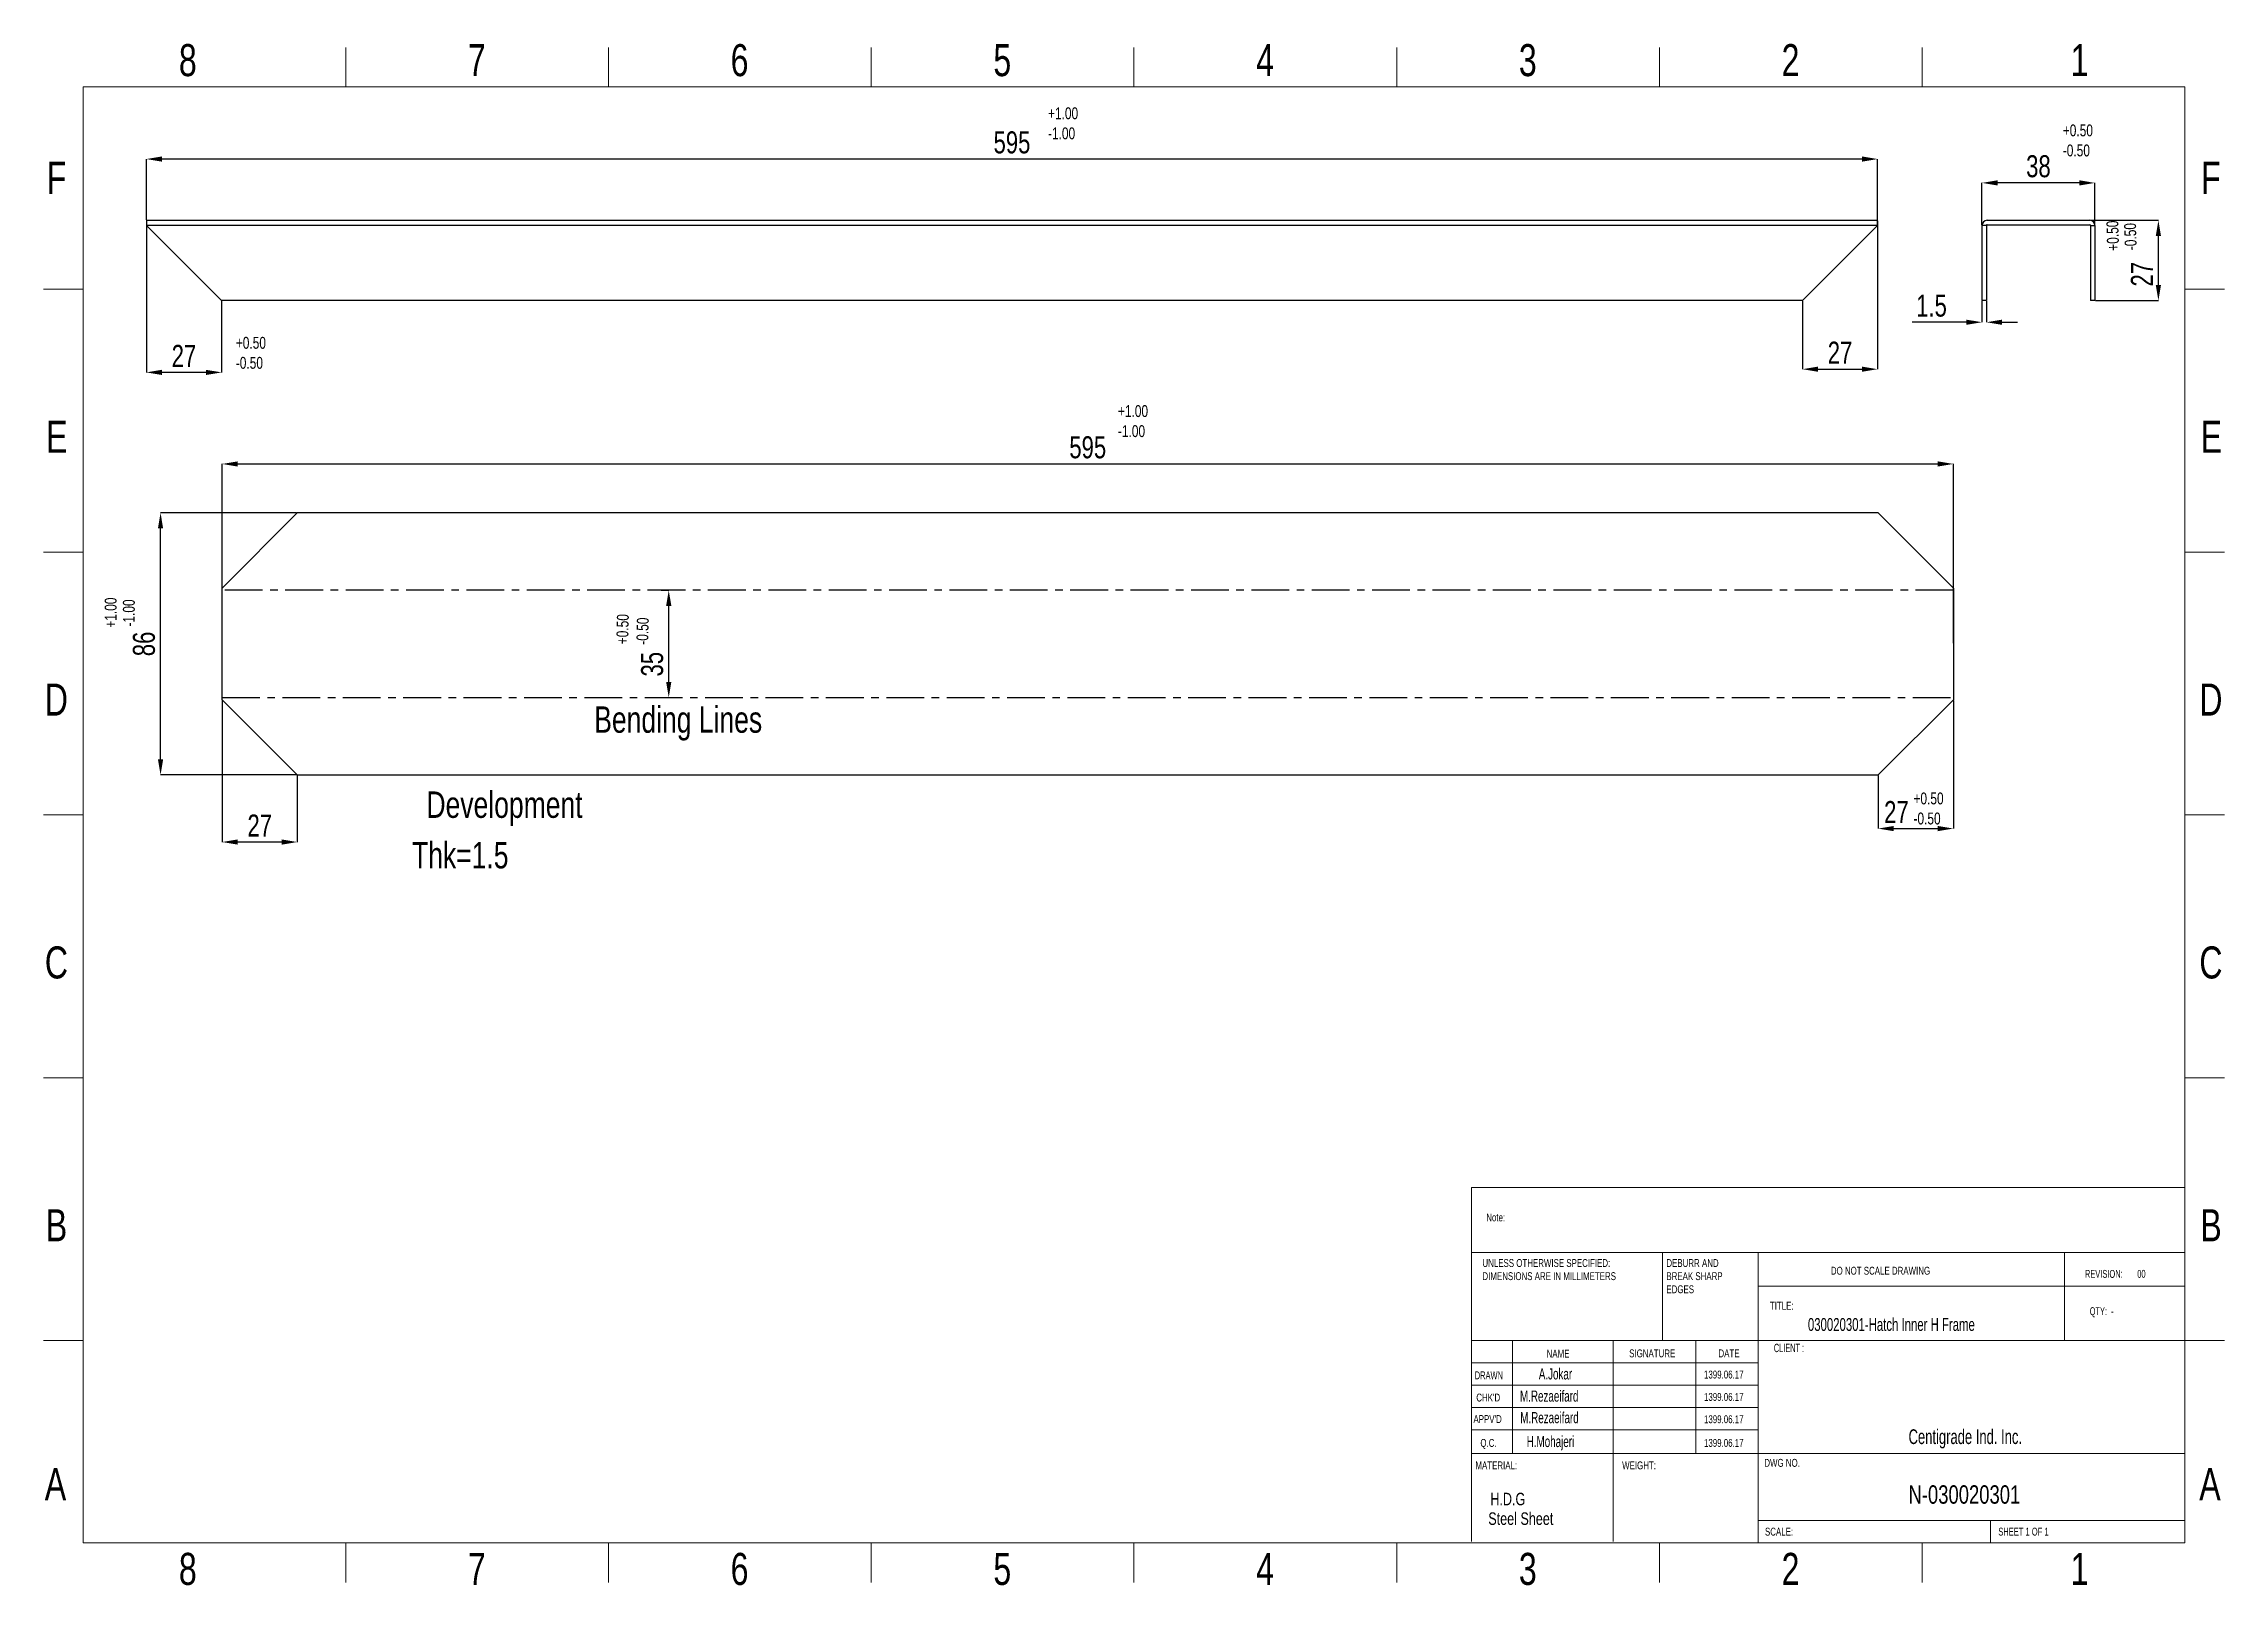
# Model space of a CAD drawing. Header units: millimetres. Extents: x 615 to 1349, y 171 to 690.
import ezdxf

# ---------------------------------------------------------------- set-up
doc = ezdxf.new("R2010")
doc.units = ezdxf.units.MM
doc.linetypes.add('CENTERX2', pattern=[20.32, 12.7, -2.54, 2.54, -2.54])
doc.styles.add('SLDTEXTSTYLE0', font='TXT', dxfattribs={"width": 0.75})
doc.styles.add('SLDTEXTSTYLE1', font='TXT', dxfattribs={"width": 0.686449})
doc.styles.add('SLDTEXTSTYLE2', font='TXT', dxfattribs={"width": 0.652778})
doc.styles.add('SLDTEXTSTYLE3', font='TXT', dxfattribs={"width": 0.692308})
doc.styles.add('SLDTEXTSTYLE4', font='TXT', dxfattribs={"width": 0.660714})
doc.styles.add('SLDTEXTSTYLE5', font='TXT', dxfattribs={"width": 0.678571})
doc.dimstyles.new('SLDDIMSTYLE0', dxfattribs={"dimscale": 3.5, "dimtxt": 2.116667, "dimasz": 1.5, "dimexe": 0, "dimexo": 0.0625, "dimgap": 0.529167, "dimtad": 1, "dimdec": 1, "dimrnd": 1e-09, "dimzin": 12, "dimdsep": 46, "dimtxsty": 'SLDTEXTSTYLE0', "dimcen": 0.09, "dimadec": 0, "dimazin": 3, "dimtfac": 1, "dimtdec": 1, "dimtofl": 0, "dimtmove": 0, "dimatfit": 3, "dimfxl": 1, "dimfrac": 2, "dimtolj": 1, "dimtzin": 12, "dimarcsym": 0})

# ---------------------------------------------------------------- blocks, each defined once
blk = doc.blocks.new('SW_NOTE_62')
at = {"color": 0, "linetype": 'Continuous', "lineweight": 0, "char_height": 1.5, "attachment_point": 1, "style": 'SLDTEXTSTYLE0'}
for s, insert in [('UNLESS OTHERWISE SPECIFIED:', (0, 1.93)), ('DIMENSIONS ARE IN MILLIMETERS', (0, -0.57))]:
    blk.add_mtext(s, dxfattribs=dict(at, insert=insert))
blk = doc.blocks.new('SW_NOTE_63')
at = {"color": 0, "linetype": 'Continuous', "lineweight": 0, "char_height": 1.5, "attachment_point": 1, "style": 'SLDTEXTSTYLE0'}
for s, insert in [('DEBURR AND', (0, 1.93)), ('BREAK SHARP', (0, -0.57)), ('EDGES', (0, -3.07))]:
    blk.add_mtext(s, dxfattribs=dict(at, insert=insert))
blk = doc.blocks.new('*D3')
at = {"color": 0, "lineweight": -2, "transparency": 16777216}
for p, q in [((649.68, 630.61), (649.68, 651)), ((1227.03, 651), (654.93, 651)), ((1232.28, 630.61), (1232.28, 651))]:
    blk.add_line(p, q, dxfattribs=at)
at = {"color": 0, "transparency": 16777216}
for points in [[(654.93, 651.88), (654.93, 650.13), (649.68, 651)], [(1227.03, 651.88), (1227.03, 650.13), (1232.28, 651)]]:
    blk.add_solid(points, dxfattribs=at)
at = {"layer": 'Defpoints', "color": 0, "transparency": 16777216}
for p in [(649.68, 651), (649.68, 630.39), (1232.28, 630.39)]:
    blk.add_point(p, dxfattribs=at)
at = {"color": 0, "transparency": 16777216, "insert": (940.98, 656.56), "char_height": 7.408, "attachment_point": 5, "style": 'SLDTEXTSTYLE0'}
blk.add_mtext('\\A1;595', dxfattribs=at)
blk = doc.blocks.new('*D4')
at = {"color": 0, "lineweight": -2, "transparency": 16777216}
for p, q in [((649.68, 628.47), (649.68, 579.24)), ((674.98, 603.17), (674.98, 579.24)), ((669.73, 579.24), (654.93, 579.24))]:
    blk.add_line(p, q, dxfattribs=at)
at = {"color": 0, "transparency": 16777216}
for points in [[(654.93, 580.11), (654.93, 578.36), (649.68, 579.24)], [(669.73, 580.11), (669.73, 578.36), (674.98, 579.24)]]:
    blk.add_solid(points, dxfattribs=at)
at = {"layer": 'Defpoints', "color": 0, "transparency": 16777216}
for p in [(649.68, 628.69), (674.98, 603.39), (649.68, 579.24)]:
    blk.add_point(p, dxfattribs=at)
at = {"color": 0, "transparency": 16777216, "insert": (662.33, 584.79), "char_height": 7.408, "attachment_point": 5, "style": 'SLDTEXTSTYLE0'}
blk.add_mtext('\\A1;27', dxfattribs=at)
blk = doc.blocks.new('*D5')
at = {"color": 0, "lineweight": -2, "transparency": 16777216}
for p, q in [((1232.28, 630.17), (1232.28, 580.31)), ((1206.98, 603.17), (1206.98, 580.31)), ((1212.23, 580.31), (1227.03, 580.31))]:
    blk.add_line(p, q, dxfattribs=at)
at = {"color": 0, "transparency": 16777216}
for points in [[(1212.23, 581.19), (1212.23, 579.44), (1206.98, 580.31)], [(1227.03, 581.19), (1227.03, 579.44), (1232.28, 580.31)]]:
    blk.add_solid(points, dxfattribs=at)
at = {"layer": 'Defpoints', "color": 0, "transparency": 16777216}
for p in [(1232.28, 630.39), (1206.98, 603.39), (1232.28, 580.31)]:
    blk.add_point(p, dxfattribs=at)
at = {"color": 0, "transparency": 16777216, "insert": (1219.63, 585.87), "char_height": 7.408, "attachment_point": 5, "style": 'SLDTEXTSTYLE0'}
blk.add_mtext('\\A1;27', dxfattribs=at)
blk = doc.blocks.new('*D6')
at = {"color": 0, "lineweight": -2, "transparency": 16777216}
for p, q in [((1267.4, 628.91), (1267.4, 642.98)), ((1300.15, 642.98), (1272.65, 642.98)), ((1305.4, 628.91), (1305.4, 642.98))]:
    blk.add_line(p, q, dxfattribs=at)
at = {"color": 0, "transparency": 16777216}
for points in [[(1272.65, 643.86), (1272.65, 642.11), (1267.4, 642.98)], [(1300.15, 643.86), (1300.15, 642.11), (1305.4, 642.98)]]:
    blk.add_solid(points, dxfattribs=at)
at = {"layer": 'Defpoints', "color": 0, "transparency": 16777216}
for p in [(1267.4, 642.98), (1267.4, 628.69), (1305.4, 628.69)]:
    blk.add_point(p, dxfattribs=at)
at = {"color": 0, "transparency": 16777216, "insert": (1286.4, 648.54), "char_height": 7.408, "attachment_point": 5, "style": 'SLDTEXTSTYLE0'}
blk.add_mtext('\\A1;38', dxfattribs=at)
blk = doc.blocks.new('*D7')
at = {"color": 0, "lineweight": -2, "transparency": 16777216}
for p, q in [((1303.92, 630.39), (1326.77, 630.39)), ((1326.77, 608.64), (1326.77, 625.14)), ((1305.62, 603.39), (1326.77, 603.39))]:
    blk.add_line(p, q, dxfattribs=at)
at = {"color": 0, "transparency": 16777216}
for points in [[(1325.9, 625.14), (1327.65, 625.14), (1326.77, 630.39)], [(1325.9, 608.64), (1327.65, 608.64), (1326.77, 603.39)]]:
    blk.add_solid(points, dxfattribs=at)
at = {"layer": 'Defpoints', "color": 0, "transparency": 16777216}
for p in [(1303.7, 630.39), (1326.77, 630.39), (1305.4, 603.39)]:
    blk.add_point(p, dxfattribs=at)
at = {"color": 0, "transparency": 16777216, "insert": (1321.22, 612.26), "char_height": 7.408, "attachment_point": 5, "rotation": 90, "style": 'SLDTEXTSTYLE0'}
blk.add_mtext('\\A1;27', dxfattribs=at)
blk = doc.blocks.new('*D8')
at = {"color": 0, "lineweight": -2, "transparency": 16777216}
for p, q in [((1267.4, 603.17), (1267.4, 596.11)), ((1268.9, 603.17), (1268.9, 596.11)), ((1262.15, 596.11), (1243.94, 596.11)), ((1274.15, 596.11), (1279.4, 596.11))]:
    blk.add_line(p, q, dxfattribs=at)
at = {"color": 0, "transparency": 16777216}
for points in [[(1262.15, 596.98), (1262.15, 595.23), (1267.4, 596.11)], [(1274.15, 596.98), (1274.15, 595.23), (1268.9, 596.11)]]:
    blk.add_solid(points, dxfattribs=at)
at = {"layer": 'Defpoints', "color": 0, "transparency": 16777216}
for p in [(1267.4, 603.39), (1268.9, 603.39), (1267.4, 596.11)]:
    blk.add_point(p, dxfattribs=at)
at = {"color": 0, "transparency": 16777216, "insert": (1250.42, 601.66), "char_height": 7.408, "attachment_point": 5, "style": 'SLDTEXTSTYLE0'}
blk.add_mtext('\\A1;1.5', dxfattribs=at)
blk = doc.blocks.new('*D9')
at = {"color": 0, "lineweight": -2, "transparency": 16777216}
for p, q in [((675.18, 494.42), (675.18, 548.44)), ((680.43, 548.44), (1252.53, 548.44)), ((1257.78, 488.12), (1257.78, 548.44))]:
    blk.add_line(p, q, dxfattribs=at)
at = {"color": 0, "transparency": 16777216}
for points in [[(680.43, 549.31), (680.43, 547.56), (675.18, 548.44)], [(1252.53, 549.31), (1252.53, 547.56), (1257.78, 548.44)]]:
    blk.add_solid(points, dxfattribs=at)
at = {"layer": 'Defpoints', "color": 0, "transparency": 16777216}
for p in [(1257.78, 548.44), (675.18, 494.2), (1257.78, 487.9)]:
    blk.add_point(p, dxfattribs=at)
at = {"color": 0, "transparency": 16777216, "insert": (966.48, 554), "char_height": 7.408, "attachment_point": 5, "style": 'SLDTEXTSTYLE0'}
blk.add_mtext('\\A1;595', dxfattribs=at)
blk = doc.blocks.new('*D10')
at = {"color": 0, "lineweight": -2, "transparency": 16777216}
for p, q in [((675.18, 468.89), (675.18, 421.26)), ((700.48, 443.59), (700.48, 421.26)), ((695.23, 421.26), (680.43, 421.26))]:
    blk.add_line(p, q, dxfattribs=at)
at = {"color": 0, "transparency": 16777216}
for points in [[(680.43, 422.13), (680.43, 420.38), (675.18, 421.26)], [(695.23, 422.13), (695.23, 420.38), (700.48, 421.26)]]:
    blk.add_solid(points, dxfattribs=at)
at = {"layer": 'Defpoints', "color": 0, "transparency": 16777216}
for p in [(675.18, 469.11), (700.48, 443.81), (675.18, 421.26)]:
    blk.add_point(p, dxfattribs=at)
at = {"color": 0, "transparency": 16777216, "insert": (687.83, 426.81), "char_height": 7.408, "attachment_point": 5, "style": 'SLDTEXTSTYLE0'}
blk.add_mtext('\\A1;27', dxfattribs=at)
blk = doc.blocks.new('*D11')
at = {"color": 0, "lineweight": -2, "transparency": 16777216}
for p, q in [((1257.78, 468.89), (1257.78, 425.79)), ((1232.48, 443.59), (1232.48, 425.79)), ((1237.73, 425.79), (1252.53, 425.79))]:
    blk.add_line(p, q, dxfattribs=at)
at = {"color": 0, "transparency": 16777216}
for points in [[(1237.73, 426.66), (1237.73, 424.91), (1232.48, 425.79)], [(1252.53, 426.66), (1252.53, 424.91), (1257.78, 425.79)]]:
    blk.add_solid(points, dxfattribs=at)
at = {"layer": 'Defpoints', "color": 0, "transparency": 16777216}
for p in [(1257.78, 469.11), (1232.48, 443.81), (1257.78, 425.79)]:
    blk.add_point(p, dxfattribs=at)
at = {"color": 0, "transparency": 16777216, "insert": (1238.61, 431.34), "char_height": 7.408, "attachment_point": 5, "style": 'SLDTEXTSTYLE0'}
blk.add_mtext('\\A1;27', dxfattribs=at)
blk = doc.blocks.new('*D12')
at = {"color": 0, "lineweight": -2, "transparency": 16777216}
for p, q in [((822.96, 505.95), (825.47, 505.95)), ((825.47, 475.11), (825.47, 500.7)), ((822.96, 469.86), (825.47, 469.86))]:
    blk.add_line(p, q, dxfattribs=at)
at = {"color": 0, "transparency": 16777216}
for points in [[(824.6, 500.7), (826.35, 500.7), (825.47, 505.95)], [(824.6, 475.11), (826.35, 475.11), (825.47, 469.86)]]:
    blk.add_solid(points, dxfattribs=at)
at = {"layer": 'Defpoints', "color": 0, "transparency": 16777216}
for p in [(822.74, 505.95), (825.47, 505.95), (822.74, 469.86)]:
    blk.add_point(p, dxfattribs=at)
at = {"color": 0, "transparency": 16777216, "insert": (819.92, 481.08), "char_height": 7.408, "attachment_point": 5, "rotation": 90, "style": 'SLDTEXTSTYLE0'}
blk.add_mtext('\\A1;35', dxfattribs=at)
blk = doc.blocks.new('*D13')
at = {"color": 0, "lineweight": -2, "transparency": 16777216}
for p, q in [((700.26, 532), (654.46, 532)), ((654.46, 449.06), (654.46, 526.75)), ((700.26, 443.81), (654.46, 443.81))]:
    blk.add_line(p, q, dxfattribs=at)
at = {"color": 0, "transparency": 16777216}
for points in [[(653.58, 526.75), (655.33, 526.75), (654.46, 532)], [(653.58, 449.06), (655.33, 449.06), (654.46, 443.81)]]:
    blk.add_solid(points, dxfattribs=at)
at = {"layer": 'Defpoints', "color": 0, "transparency": 16777216}
for p in [(654.46, 532), (700.48, 532), (700.48, 443.81)]:
    blk.add_point(p, dxfattribs=at)
at = {"color": 0, "transparency": 16777216, "insert": (648.9, 487.9), "char_height": 7.408, "attachment_point": 5, "rotation": 90, "style": 'SLDTEXTSTYLE0'}
blk.add_mtext('\\A1;86', dxfattribs=at)

msp = doc.modelspace()

# ---------------------------------------------------------------- linework, layer by layer
at = {"color": 7, "linetype": 'Continuous', "lineweight": 18}
for p, q in [((716.79, 675.32), (716.79, 688.58)), ((805.21, 675.32), (805.21, 688.58)), ((893.62, 675.32), (893.62, 688.58)), ((982.04, 688.58), (982.04, 675.32)), ((982.04, 675.32), (982.04, 688.58)), ((1070.46, 675.32), (1070.46, 688.58)), ((1158.88, 675.32), (1158.88, 688.58)), ((1247.3, 675.32), (1247.3, 688.58)), ((628.37, 185.48), (628.37, 675.32)), ((628.37, 675.32), (1335.72, 675.32)), ((1335.72, 675.32), (1335.72, 185.48)), ((628.37, 607.24), (615.11, 607.24)), ((1335.72, 607.24), (1348.98, 607.24)), ((628.37, 518.82), (615.11, 518.82)), ((1335.72, 518.82), (1348.98, 518.82)), ((615.11, 430.4), (628.37, 430.4)), ((628.37, 430.4), (615.11, 430.4)), ((1348.98, 430.4), (1335.72, 430.4)), ((1335.72, 430.4), (1348.98, 430.4)), ((628.37, 341.98), (615.11, 341.98)), ((1335.72, 341.98), (1348.98, 341.98)), ((1095.57, 305.02), (1335.72, 305.02)), ((1095.57, 305.02), (1095.57, 283.18)), ((1095.57, 283.18), (1335.72, 283.18)), ((1095.57, 283.18), (1095.57, 185.92)), ((1159.94, 283.18), (1159.94, 253.56)), ((1192.13, 283.18), (1192.13, 185.48)), ((1295.2, 253.56), (1295.2, 283.18)), ((1335.72, 271.91), (1192.13, 271.91)), ((628.37, 253.56), (615.11, 253.56)), ((1335.72, 253.56), (1095.57, 253.56)), ((1109.37, 253.56), (1109.37, 215.54)), ((1143.3, 253.56), (1143.3, 185.92)), ((1171.09, 253.56), (1171.09, 215.54)), ((1192.13, 185.92), (1192.13, 253.56)), ((1335.72, 253.56), (1348.98, 253.56)), ((1192.13, 246.05), (1095.57, 246.05)), ((1192.13, 238.53), (1095.57, 238.53)), ((1192.13, 231.02), (1095.57, 231.02)), ((1192.13, 223.5), (1095.57, 223.5)), ((1113.96, 215.54), (1095.57, 215.54)), ((1113.96, 215.54), (1335.72, 215.54)), ((1192.13, 193), (1335.72, 193)), ((1270.29, 185.48), (1270.29, 193)), ((1335.72, 185.48), (628.37, 185.48)), ((716.79, 185.48), (716.79, 172.22)), ((805.21, 185.48), (805.21, 172.22)), ((893.62, 185.48), (893.62, 172.22)), ((982.04, 172.22), (982.04, 185.48)), ((982.04, 185.48), (982.04, 172.22)), ((1070.46, 185.48), (1070.46, 172.22)), ((1158.88, 185.48), (1158.88, 172.22)), ((1247.3, 185.48), (1247.3, 172.22))]:
    msp.add_line(p, q, dxfattribs=at)
at = {"color": 7, "linetype": 'Continuous', "lineweight": 25}
for p, q in [((649.68, 630.39), (649.68, 628.69)), ((649.68, 630.39), (1232.28, 630.39)), ((674.98, 603.39), (649.68, 628.69)), ((1232.28, 628.69), (649.68, 628.69)), ((1232.28, 628.69), (1206.98, 603.39)), ((1232.28, 628.69), (1232.28, 630.39)), ((1268.9, 628.69), (1267.4, 628.69)), ((1267.4, 628.69), (1267.4, 603.39)), ((1268.9, 628.69), (1268.9, 603.39)), ((1269.1, 630.39), (1303.7, 630.39)), ((1269.1, 628.89), (1303.7, 628.89)), ((1303.9, 628.69), (1305.4, 628.69)), ((1303.9, 628.69), (1303.9, 603.39)), ((1305.4, 628.69), (1305.4, 603.39)), ((1206.98, 603.39), (674.98, 603.39)), ((1268.9, 603.39), (1267.4, 603.39)), ((1305.4, 603.39), (1303.9, 603.39)), ((700.48, 532), (675.18, 506.7)), ((1232.48, 532), (700.48, 532)), ((1257.78, 506.7), (1232.48, 532)), ((675.18, 469.11), (675.18, 506.7)), ((1257.78, 506.7), (1257.78, 469.11)), ((700.48, 443.81), (675.18, 469.11)), ((1257.78, 469.11), (1232.48, 443.81)), ((700.48, 443.81), (1232.48, 443.81))]:
    msp.add_line(p, q, dxfattribs=at)
at = {"color": 7, "linetype": 'CENTERX2'}
for p, q in [((1257.78, 505.95), (675.18, 505.95)), ((675.18, 469.86), (1257.78, 469.86))]:
    msp.add_line(p, q, dxfattribs=at)
at = {"color": 7, "linetype": 'Continuous', "lineweight": 25}
for centre, radius, start, end in [((1269.1, 628.69), 1.7, 90, 180), ((1269.1, 628.69), 0.2, 90, 180), ((1303.7, 628.69), 1.7, 0, 90), ((1303.7, 628.69), 0.2, 0, 90)]:
    msp.add_arc(centre, radius, start, end, dxfattribs=at)

# ---------------------------------------------------------------- block references
at = {"color": 7, "linetype": 'Continuous', "lineweight": 18, "xscale": 1.768371342576897, "yscale": 1.768371342576897, "zscale": 1.768371342576897}
for name, p in [('SW_NOTE_62', (1099.3, 277.56)), ('SW_NOTE_63', (1161.2, 277.56))]:
    msp.add_blockref(name, p, dxfattribs=at)

# ---------------------------------------------------------------- texts
at = {"color": 7, "linetype": 'Continuous', "lineweight": 18}
for s, insert, char_height, attachment_point, style in [('8', (663.63, 689.67), 10.78, 2, 'SLDTEXTSTYLE0'), ('7', (760.89, 689.67), 10.78, 2, 'SLDTEXTSTYLE0'), ('6', (849.31, 689.67), 10.78, 2, 'SLDTEXTSTYLE0'), ('5', (937.72, 689.67), 10.78, 2, 'SLDTEXTSTYLE0'), ('4', (1026.14, 689.67), 10.78, 2, 'SLDTEXTSTYLE0'), ('3', (1114.56, 689.67), 10.78, 2, 'SLDTEXTSTYLE0'), ('2', (1202.98, 689.67), 10.78, 2, 'SLDTEXTSTYLE0'), ('1', (1300.24, 689.67), 10.78, 2, 'SLDTEXTSTYLE0'), ('F', (619.41, 650.08), 10.78, 2, 'SLDTEXTSTYLE0'), ('F', (1344.45, 650.08), 10.78, 2, 'SLDTEXTSTYLE0'), ('E', (619.55, 562.98), 10.78, 2, 'SLDTEXTSTYLE0'), ('E', (1344.58, 562.98), 10.78, 2, 'SLDTEXTSTYLE0'), ('D', (619.4, 474.57), 10.78, 2, 'SLDTEXTSTYLE0'), ('D', (1344.44, 474.57), 10.78, 2, 'SLDTEXTSTYLE0'), ('C', (619.41, 386.15), 10.78, 2, 'SLDTEXTSTYLE0'), ('C', (1344.45, 386.15), 10.78, 2, 'SLDTEXTSTYLE0'), ('B', (619.44, 297.73), 10.78, 2, 'SLDTEXTSTYLE0'), ('Note:', (1100.58, 296.3), 2.653, 1, 'SLDTEXTSTYLE0'), ('B', (1344.48, 297.73), 10.78, 2, 'SLDTEXTSTYLE0'), ('DO NOT SCALE DRAWING', (1216.55, 278.38), 2.6526, 1, 'SLDTEXTSTYLE0'), ('REVISION:       00', (1302.04, 277.32), 2.6526, 1, 'SLDTEXTSTYLE2'), ('TITLE:', (1196.04, 266.59), 2.653, 1, 'SLDTEXTSTYLE0'), ('QTY:  -', (1303.67, 264.77), 2.653, 1, 'SLDTEXTSTYLE5'), ('030020301-Hatch Inner H Frame', (1208.83, 261.14), 4.3325, 1, 'SLDTEXTSTYLE4'), ('NAME', (1120.9, 250.47), 2.653, 1, 'SLDTEXTSTYLE0'), ('SIGNATURE', (1148.68, 250.58), 2.653, 1, 'SLDTEXTSTYLE0'), ('DATE', (1178.72, 250.58), 2.653, 1, 'SLDTEXTSTYLE0'), ('CLIENT :', (1197.36, 252.48), 2.807, 1, 'SLDTEXTSTYLE4'), ('DRAWN', (1096.71, 243.19), 2.653, 1, 'SLDTEXTSTYLE1'), ('A.Jokar', (1118.27, 244.22), 3.743, 1, 'SLDTEXTSTYLE4'), ('1399.06.17', (1173.86, 243.45), 2.653, 1, 'SLDTEXTSTYLE0'), ("CHK'D", (1097.23, 235.72), 2.653, 1, 'SLDTEXTSTYLE0'), ('M.Rezaeifard', (1111.94, 236.76), 3.7431, 1, 'SLDTEXTSTYLE4'), ('1399.06.17', (1173.86, 235.93), 2.653, 1, 'SLDTEXTSTYLE0'), ("APPV'D", (1096.28, 228.48), 2.653, 1, 'SLDTEXTSTYLE0'), ('M.Rezaeifard', (1112.02, 229.51), 3.7431, 1, 'SLDTEXTSTYLE4'), ('1399.06.17', (1173.86, 228.42), 2.653, 1, 'SLDTEXTSTYLE0'), ('Q.C.', (1098.61, 220.45), 2.653, 1, 'SLDTEXTSTYLE0'), ('H.Mohajeri', (1114.2, 221.48), 3.743, 1, 'SLDTEXTSTYLE4'), ('1399.06.17', (1173.86, 220.46), 2.653, 1, 'SLDTEXTSTYLE0'), ('Centigrade Ind. Inc.', (1242.7, 223.7), 4.9514, 1, 'SLDTEXTSTYLE4'), ('MATERIAL:', (1096.94, 212.9), 2.653, 1, 'SLDTEXTSTYLE0'), ('WEIGHT:', (1146.31, 212.9), 2.65, 1, 'SLDTEXTSTYLE0'), ('DWG NO.', (1194.16, 213.75), 2.653, 1, 'SLDTEXTSTYLE0'), ('A', (619.1, 210.64), 10.78, 2, 'SLDTEXTSTYLE0'), ('A', (1344.13, 210.64), 10.78, 2, 'SLDTEXTSTYLE0'), ('SCALE:', (1194.38, 190.61), 2.653, 1, 'SLDTEXTSTYLE0'), ('SHEET 1 OF 1', (1272.9, 190.61), 2.6526, 1, 'SLDTEXTSTYLE3'), ('8', (663.63, 182.14), 10.78, 2, 'SLDTEXTSTYLE0'), ('7', (760.89, 182.14), 10.78, 2, 'SLDTEXTSTYLE0'), ('6', (849.31, 182.14), 10.78, 2, 'SLDTEXTSTYLE0'), ('5', (937.72, 182.14), 10.78, 2, 'SLDTEXTSTYLE0'), ('4', (1026.14, 182.14), 10.78, 2, 'SLDTEXTSTYLE0'), ('3', (1114.56, 182.14), 10.78, 2, 'SLDTEXTSTYLE0'), ('2', (1202.98, 182.14), 10.78, 2, 'SLDTEXTSTYLE0'), ('1', (1300.24, 182.14), 10.78, 2, 'SLDTEXTSTYLE0')]:
    msp.add_mtext(s, dxfattribs=dict(at, insert=insert, char_height=char_height, attachment_point=attachment_point, style=style))
at = {"char_height": 4, "attachment_point": 1, "style": 'SLDTEXTSTYLE0'}
for s, insert in [('+1.00', (953.1, 668.4)), ('-1.00', (953.1, 661.65)), ('+0.50', (1294.6, 662.65)), ('-0.50', (1294.6, 655.9)), ('+0.50', (679.78, 591.19)), ('-0.50', (679.78, 584.45)), ('+1.00', (976.63, 568.23)), ('-1.00', (976.63, 561.48)), ('+0.50', (1244.35, 437.93)), ('-0.50', (1244.35, 431.18))]:
    msp.add_mtext_dynamic_manual_height_columns(s, width=12.9286, gutter_width=12.22, heights=[0], dxfattribs=dict(at, insert=insert))
for s, insert, rotation in [('+0.50', (1309.56, 620.08), 91.79432), ('-0.50', (1315.5, 620.28), 91.79432), ('+1.00', (635.66, 493.35), 90), ('-1.00', (641.78, 493.74), 90), ('+0.50', (807.81, 487.84), 88.65822), ('-0.50', (814.55, 487.68), 88.65822)]:
    msp.add_mtext_dynamic_manual_height_columns(s, width=12.9286, gutter_width=12.22, heights=[0], dxfattribs=dict(at, insert=insert, rotation=rotation))
at = {"char_height": 8.89, "attachment_point": 5, "style": 'SLDTEXTSTYLE0'}
for s, insert in [('Bending Lines', (828.66, 461.13)), ('Development', (770.21, 432.49)), ('Thk=1.5', (755.32, 416.77))]:
    msp.add_mtext(s, dxfattribs=dict(at, insert=insert))
at = {"color": 7, "linetype": 'Continuous', "lineweight": 0, "attachment_point": 1, "style": 'SLDTEXTSTYLE0'}
for s, insert, char_height in [('H.D.G', (1101.96, 202.36), 4.22), ('Steel Sheet', (1101.27, 195.77), 4.2195)]:
    msp.add_mtext(s, dxfattribs=dict(at, insert=insert, char_height=char_height))
at = {"color": 7, "linetype": 'Continuous', "lineweight": 18, "insert": (1242.67, 204.87), "char_height": 6.1893, "width": 44.8724, "attachment_point": 1, "style": 'SLDTEXTSTYLE0'}
msp.add_mtext('N-030020301', dxfattribs=at)

# ---------------------------------------------------------------- dimensions: what is measured, and where the dimension line sits
for base, p1, p2, text, picture, middle in [((649.68, 651), (1232.28, 630.39), (649.68, 630.39), '595', '*D3', (940.98, 656.56)), ((649.68, 579.24), (674.98, 603.39), (649.68, 628.69), '27', '*D4', (662.33, 584.79)), ((1257.78, 548.44), (675.18, 494.2), (1257.78, 487.9), '595', '*D9', (966.48, 554)), ((675.18, 421.26), (700.48, 443.81), (675.18, 469.11), '27', '*D10', (687.83, 426.81))]:
    dim = msp.add_linear_dim(base=base, p1=p1, p2=p2, text=text, dimstyle='SLDDIMSTYLE0')
    dim.commit()
    dim.dimension.update_dxf_attribs({"geometry": picture, "text_midpoint": middle})
for base, p1, p2, picture, middle in [((1267.4, 642.98), (1305.4, 628.69), (1267.4, 628.69), '*D6', (1286.4, 648.54)), ((1267.4, 596.11), (1268.9, 603.39), (1267.4, 603.39), '*D8', (1250.42, 601.66))]:
    dim = msp.add_linear_dim(base=base, p1=p1, p2=p2, dimstyle='SLDDIMSTYLE0')
    dim.commit()
    dim.dimension.update_dxf_attribs({"geometry": picture, "text_midpoint": middle})
for base, p1, p2, picture, middle in [((1232.28, 580.31), (1206.98, 603.39), (1232.28, 630.39), '*D5', (1219.63, 580.31)), ((1257.78, 425.79), (1232.48, 443.81), (1257.78, 469.11), '*D11', (1238.61, 425.79))]:
    dim = msp.add_linear_dim(base=base, p1=p1, p2=p2, text='27', dimstyle='SLDDIMSTYLE0')
    dim.commit()
    dim.dimension.update_dxf_attribs({"geometry": picture, "text_midpoint": middle, "dimtype": 160})
dim = msp.add_linear_dim(base=(1326.77, 630.39), p1=(1305.4, 603.39), p2=(1303.7, 630.39), angle=90, dimstyle='SLDDIMSTYLE0')
dim.commit()
dim.dimension.update_dxf_attribs({"geometry": '*D7', "text_midpoint": (1326.77, 612.26), "dimtype": 160})
dim = msp.add_linear_dim(base=(654.46, 532), p1=(700.48, 443.81), p2=(700.48, 532), angle=90, text='86', dimstyle='SLDDIMSTYLE0')
dim.commit()
dim.dimension.update_dxf_attribs({"geometry": '*D13', "text_midpoint": (648.9, 487.9)})
dim = msp.add_linear_dim(base=(825.47, 505.95), p1=(822.74, 469.86), p2=(822.74, 505.95), angle=90, text='35', dimstyle='SLDDIMSTYLE0')
dim.commit()
dim.dimension.update_dxf_attribs({"geometry": '*D12', "text_midpoint": (825.47, 481.08), "dimtype": 160})

doc.saveas('drawing.dxf')
